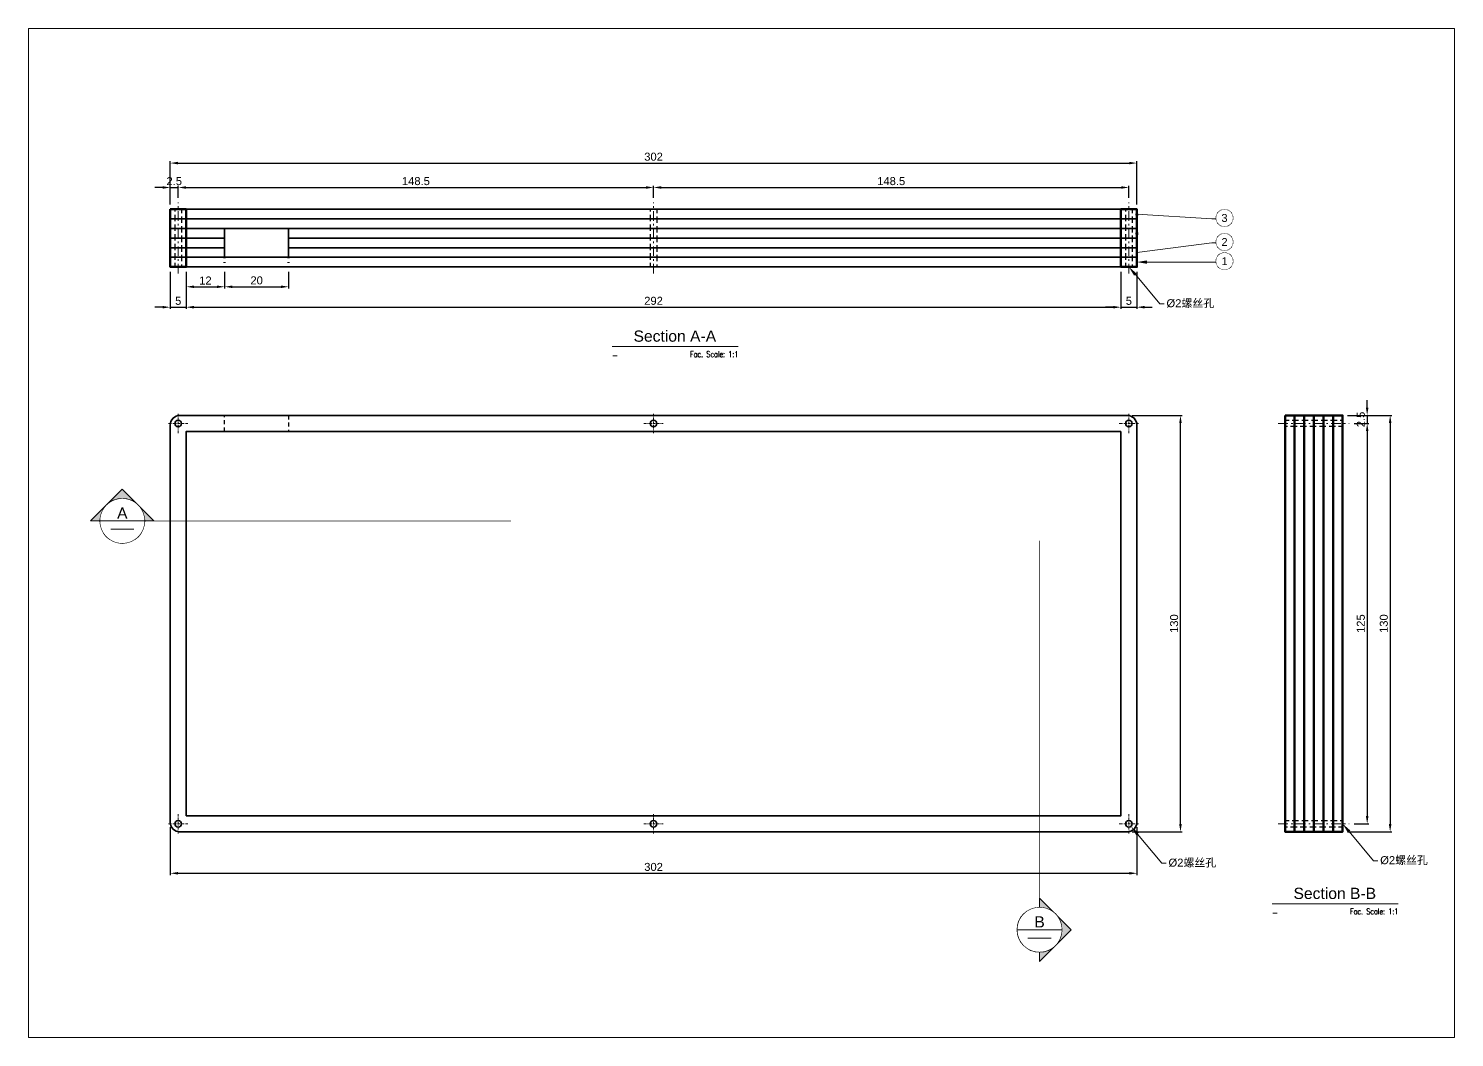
# Model space of a CAD drawing. Header units: millimetres. Extents: x -71 to 919, y -720 to 251.
# Drawn here: x 473.2 to 918.7, y -64.2 to 250.8 of the extents above; entities that cross this region are included whole.
import ezdxf
from ezdxf import colors
from ezdxf.entities.mleader import LeaderData, LeaderLine
from ezdxf.enums import TextEntityAlignment as Align
from ezdxf.math import Vec2, Vec3

# ---------------------------------------------------------------- set-up
doc = ezdxf.new("R2010")
doc.units = ezdxf.units.MM
doc.header["$LTSCALE"] = 0.5
doc.set_wipeout_variables(frame=1)
for name, pattern in [('CENTER-PISA', [11, 6, -2, 1, -2]), ('DOT-PISA', [3, 0.5, -2.5]), ('HIDDEN-PISA', [4.5, 2.5, -2])]:
    doc.linetypes.add(name, pattern=pattern)
doc.layers.get('0').update_dxf_attribs({"linetype": 'CONTINUOUS', "lineweight": 13})
doc.layers.get('Defpoints').update_dxf_attribs({"linetype": 'CONTINUOUS', "lineweight": 13})
for name, color, linetype, lineweight in [('Aluminium-Contour', 2, 'CONTINUOUS', 70), ('Aluminium-Elevation', 54, 'CONTINUOUS', 35), ('Aluminium-Hidden', 77, 'HIDDEN-PISA', 25), ('Axis', 7, 'CENTER-PISA', 13), ('Code', 7, 'CONTINUOUS', 13), ('Dimension', 153, 'CONTINUOUS', 13), ('Graphic_Dot', 4, 'DOT-PISA', 60)]:
    doc.layers.add(name, color=color, linetype=linetype, lineweight=lineweight)
doc.styles.add('_PISA-Std_1', font='arial.ttf')
doc.styles.add('_PISA-Std_2', font='simplex.shx')
doc.dimstyles.new('_Pisa-Eng_M', dxfattribs={"dimtxt": 2.5, "dimasz": 2.4, "dimexe": 0.55, "dimexo": 1.5, "dimgap": 0.7, "dimtad": 1, "dimdec": 1, "dimrnd": 0.5, "dimzin": 9, "dimdsep": 46, "dimtxsty": '_PISA-Std_1', "dimcen": 2.1, "dimclrd": 256, "dimclre": 256, "dimclrt": 7, "dimazin": 2, "dimtfac": 0.6, "dimtdec": 1, "dimtix": 1, "dimtmove": 0, "dimatfit": 2, "dimfxl": 1.4, "dimtfill": 1, "dimtzin": 9, "dimarcsym": 0})

# ---------------------------------------------------------------- blocks, each defined once
blk = doc.blocks.new('A$C258C4667')
at = {"layer": 'Aluminium-Elevation'}
blk.add_circle((0, 0), 1, dxfattribs=at)
at = {"layer": 'Axis', "ltscale": 0.25}
for p, q in [((-3, 0), (3, 0)), ((0, -3), (0, 3))]:
    blk.add_line(p, q, dxfattribs=at)
blk = doc.blocks.new('SectionArrowSubmittal')
at = {"linetype": 'ByBlock'}
h = blk.add_hatch(color=122, dxfattribs=at)
edge = h.paths.add_edge_path()
edge.add_line((-10, 0), (-14.14, 0))
edge.add_line((-14.14, 0), (0, 14.14))
edge.add_line((0, 14.14), (14.14, 0))
edge.add_line((14.14, 0), (10, 0))
edge.add_arc((0, 0), 10, 0, 180)
at = {"color": 122, "linetype": 'ByBlock'}
blk.add_lwpolyline([(-10, 0), (-14.14, 0), (0, 14.14), (14.14, 0), (10, 0, 1)], format="xyb", close=True, dxfattribs=at)
blk = doc.blocks.new('SectionSymbolSubmittal')
at = {"color": 122}
blk.add_circle((0, 0), 10, dxfattribs=at)
at = {"color": 255}
blk.add_wipeout([(10, 0), (9.78, 2.08), (9.13, 4.06), (8.09, 5.87), (6.69, 7.43), (5, 8.66), (3.09, 9.51), (1.05, 9.94), (-1.05, 9.94), (-3.09, 9.51), (-5, 8.66), (-6.69, 7.43), (-8.09, 5.88), (-9.14, 4.07), (-9.78, 2.08), (-10, 0), (-9.78, -2.08), (-9.14, -4.07), (-8.09, -5.88), (-6.69, -7.43), (-5, -8.66), (-3.09, -9.51), (-1.05, -9.95), (1.04, -9.95), (3.09, -9.51), (5, -8.66), (6.69, -7.43), (8.09, -5.88), (9.13, -4.07), (9.78, -2.08)], dxfattribs=at)
at = {"color": 7}
blk.add_line((-10, 0), (10, 0), dxfattribs=at)
at = {"color": 122, "linetype": 'ByBlock', "const_width": 0.25}
blk.add_lwpolyline([(-10, 0, 1), (10, 0, 1)], format="xyb", close=True, dxfattribs=at)
at = {"linetype": 'ByBlock', "style": '_PISA-Std_1', "flags": 8}
blk.add_attdef('SSDR_1', text='', height=5, dxfattribs=at).set_placement((0, 3.5), align=Align.MIDDLE)
at = {"color": 7, "linetype": 'ByBlock', "style": '_PISA-Std_2', "width": 0.65579, "flags": 8}
blk.add_attdef('SDNR_1', text='', height=5, dxfattribs=at).set_placement((-7.49, -5.85), (7.49, -5.85), align=Align.FIT)
blk = doc.blocks.new('*D97')
at = {"layer": 'Defpoints', "color": 0, "transparency": 16777216}
for p in [(816.46, 130), (833.08, 130), (816.46, 0)]:
    blk.add_point(p, dxfattribs=at)
at = {"layer": 'Dimension', "linetype": 'ByBlock', "lineweight": -2, "transparency": 16777216}
for p, q in [((817.96, 130), (833.63, 130)), ((833.08, 2.4), (833.08, 127.6)), ((817.96, 0), (833.63, 0))]:
    blk.add_line(p, q, dxfattribs=at)
at = {"layer": 'Dimension', "transparency": 16777216}
for points in [[(832.68, 127.6), (833.48, 127.6), (833.08, 130)], [(832.68, 2.4), (833.48, 2.4), (833.08, 0)]]:
    blk.add_solid(points, dxfattribs=at)
at = {"layer": 'Dimension', "color": 7, "transparency": 16777216, "insert": (831.1, 65), "char_height": 2.5, "attachment_point": 5, "rotation": 90, "style": '_PISA-Std_1', "bg_fill": 3, "box_fill_scale": 1.1, "bg_fill_color": 256, "bg_fill_true_color": 13158600, "bg_fill_transparency": 0}
blk.add_mtext('130', dxfattribs=at)
blk = doc.blocks.new('*D98')
at = {"layer": 'Defpoints', "color": 0, "transparency": 16777216}
for p in [(517.46, 3), (819.46, 3), (819.46, -12.94)]:
    blk.add_point(p, dxfattribs=at)
at = {"layer": 'Dimension', "linetype": 'ByBlock', "lineweight": -2, "transparency": 16777216}
for p, q in [((517.46, 1.5), (517.46, -13.49)), ((819.46, 1.5), (819.46, -13.49)), ((519.86, -12.94), (817.06, -12.94))]:
    blk.add_line(p, q, dxfattribs=at)
at = {"layer": 'Dimension', "transparency": 16777216}
for points in [[(519.86, -12.54), (519.86, -13.34), (517.46, -12.94)], [(817.06, -12.54), (817.06, -13.34), (819.46, -12.94)]]:
    blk.add_solid(points, dxfattribs=at)
at = {"layer": 'Dimension', "color": 7, "transparency": 16777216, "insert": (668.46, -10.97), "char_height": 2.5, "attachment_point": 5, "style": '_PISA-Std_1', "bg_fill": 3, "box_fill_scale": 1.1, "bg_fill_color": 256, "bg_fill_true_color": 13158600, "bg_fill_transparency": 0}
blk.add_mtext('302', dxfattribs=at)
blk = doc.blocks.new('*D99')
at = {"layer": 'Defpoints', "color": 0, "transparency": 16777216}
blk.add_point((883.74, 130), dxfattribs=at)
at = {"layer": 'Dimension', "linetype": 'ByBlock', "lineweight": -2, "transparency": 16777216}
for p, q in [((891.41, 132.4), (891.41, 134.8)), ((885.24, 130), (891.96, 130)), ((891.41, 130), (891.41, 127.5)), ((887.33, 127.5), (891.96, 127.5)), ((891.41, 125.1), (891.41, 122.7))]:
    blk.add_line(p, q, dxfattribs=at)
at = {"layer": 'Dimension', "transparency": 16777216}
for points in [[(891.01, 132.4), (891.81, 132.4), (891.41, 130)], [(891.01, 125.1), (891.81, 125.1), (891.41, 127.5)]]:
    blk.add_solid(points, dxfattribs=at)
at = {"layer": 'Dimension', "color": 7, "transparency": 16777216, "insert": (889.43, 128.75), "char_height": 2.5, "attachment_point": 5, "rotation": 90, "style": '_PISA-Std_1', "bg_fill": 3, "box_fill_scale": 1.1, "bg_fill_color": 256, "bg_fill_true_color": 13158600, "bg_fill_transparency": 0}
blk.add_mtext('2.5', dxfattribs=at)
at = {"layer": 'Defpoints', "color": 0, "transparency": 16777216}
for p in [(885.83, 127.5), (891.41, 127.5)]:
    blk.add_point(p, dxfattribs=at)
blk = doc.blocks.new('*D100')
at = {"layer": 'Defpoints', "color": 0, "transparency": 16777216}
for p in [(885.83, 127.5), (885.83, 2.5), (891.41, 2.5)]:
    blk.add_point(p, dxfattribs=at)
at = {"layer": 'Dimension', "linetype": 'ByBlock', "lineweight": -2, "transparency": 16777216}
for p, q in [((887.33, 127.5), (891.96, 127.5)), ((891.41, 125.1), (891.41, 4.9)), ((887.33, 2.5), (891.96, 2.5))]:
    blk.add_line(p, q, dxfattribs=at)
at = {"layer": 'Dimension', "transparency": 16777216}
for points in [[(891.01, 125.1), (891.81, 125.1), (891.41, 127.5)], [(891.01, 4.9), (891.81, 4.9), (891.41, 2.5)]]:
    blk.add_solid(points, dxfattribs=at)
at = {"layer": 'Dimension', "color": 7, "transparency": 16777216, "insert": (889.43, 65), "char_height": 2.5, "attachment_point": 5, "rotation": 90, "style": '_PISA-Std_1', "bg_fill": 3, "box_fill_scale": 1.1, "bg_fill_color": 256, "bg_fill_true_color": 13158600, "bg_fill_transparency": 0}
blk.add_mtext('125', dxfattribs=at)
blk = doc.blocks.new('*D101')
at = {"layer": 'Defpoints', "color": 0, "transparency": 16777216}
for p in [(883.74, 130), (883.74, 0), (898.59, 0)]:
    blk.add_point(p, dxfattribs=at)
at = {"layer": 'Dimension', "linetype": 'ByBlock', "lineweight": -2, "transparency": 16777216}
for p, q in [((885.24, 130), (899.14, 130)), ((898.59, 127.6), (898.59, 2.4)), ((885.24, 0), (899.14, 0))]:
    blk.add_line(p, q, dxfattribs=at)
at = {"layer": 'Dimension', "transparency": 16777216}
for points in [[(898.19, 127.6), (898.99, 127.6), (898.59, 130)], [(898.19, 2.4), (898.99, 2.4), (898.59, 0)]]:
    blk.add_solid(points, dxfattribs=at)
at = {"layer": 'Dimension', "color": 7, "transparency": 16777216, "insert": (896.61, 65), "char_height": 2.5, "attachment_point": 5, "rotation": 90, "style": '_PISA-Std_1', "bg_fill": 3, "box_fill_scale": 1.1, "bg_fill_color": 256, "bg_fill_true_color": 13158600, "bg_fill_transparency": 0}
blk.add_mtext('130', dxfattribs=at)
blk = doc.blocks.new('*D102')
at = {"layer": 'Defpoints', "color": 0, "transparency": 16777216}
for p in [(519.96, 196.47), (517.46, 194.38)]:
    blk.add_point(p, dxfattribs=at)
at = {"layer": 'Dimension', "linetype": 'ByBlock', "lineweight": -2, "transparency": 16777216}
for p, q in [((515.06, 201.17), (512.66, 201.17)), ((517.46, 195.88), (517.46, 201.72)), ((517.46, 201.17), (519.96, 201.17)), ((519.96, 197.97), (519.96, 201.72)), ((522.36, 201.17), (524.76, 201.17))]:
    blk.add_line(p, q, dxfattribs=at)
at = {"layer": 'Dimension', "transparency": 16777216}
for points in [[(515.06, 201.57), (515.06, 200.77), (517.46, 201.17)], [(522.36, 201.57), (522.36, 200.77), (519.96, 201.17)]]:
    blk.add_solid(points, dxfattribs=at)
at = {"layer": 'Dimension', "color": 7, "transparency": 16777216, "insert": (518.71, 203.15), "char_height": 2.5, "attachment_point": 5, "style": '_PISA-Std_1', "bg_fill": 3, "box_fill_scale": 1.1, "bg_fill_color": 256, "bg_fill_true_color": 13158600, "bg_fill_transparency": 0}
blk.add_mtext('2.5', dxfattribs=at)
at = {"layer": 'Defpoints', "color": 0, "transparency": 16777216}
blk.add_point((519.96, 201.17), dxfattribs=at)
blk = doc.blocks.new('*D103')
at = {"layer": 'Defpoints', "color": 0, "transparency": 16777216}
for p in [(668.46, 201.17), (519.96, 196.47), (668.46, 196.47)]:
    blk.add_point(p, dxfattribs=at)
at = {"layer": 'Dimension', "linetype": 'ByBlock', "lineweight": -2, "transparency": 16777216}
for p, q in [((519.96, 197.97), (519.96, 201.72)), ((522.36, 201.17), (666.06, 201.17)), ((668.46, 197.97), (668.46, 201.72))]:
    blk.add_line(p, q, dxfattribs=at)
at = {"layer": 'Dimension', "transparency": 16777216}
for points in [[(522.36, 201.57), (522.36, 200.77), (519.96, 201.17)], [(666.06, 201.57), (666.06, 200.77), (668.46, 201.17)]]:
    blk.add_solid(points, dxfattribs=at)
at = {"layer": 'Dimension', "color": 7, "transparency": 16777216, "insert": (594.21, 203.15), "char_height": 2.5, "attachment_point": 5, "style": '_PISA-Std_1', "bg_fill": 3, "box_fill_scale": 1.1, "bg_fill_color": 256, "bg_fill_true_color": 13158600, "bg_fill_transparency": 0}
blk.add_mtext('148.5', dxfattribs=at)
blk = doc.blocks.new('*D104')
at = {"layer": 'Defpoints', "color": 0, "transparency": 16777216}
for p in [(816.96, 201.17), (668.46, 196.47), (816.96, 196.47)]:
    blk.add_point(p, dxfattribs=at)
at = {"layer": 'Dimension', "linetype": 'ByBlock', "lineweight": -2, "transparency": 16777216}
for p, q in [((668.46, 197.97), (668.46, 201.72)), ((670.86, 201.17), (814.56, 201.17)), ((816.96, 197.97), (816.96, 201.72))]:
    blk.add_line(p, q, dxfattribs=at)
at = {"layer": 'Dimension', "transparency": 16777216}
for points in [[(670.86, 201.57), (670.86, 200.77), (668.46, 201.17)], [(814.56, 201.57), (814.56, 200.77), (816.96, 201.17)]]:
    blk.add_solid(points, dxfattribs=at)
at = {"layer": 'Dimension', "color": 7, "transparency": 16777216, "insert": (742.71, 203.15), "char_height": 2.5, "attachment_point": 5, "style": '_PISA-Std_1', "bg_fill": 3, "box_fill_scale": 1.1, "bg_fill_color": 256, "bg_fill_true_color": 13158600, "bg_fill_transparency": 0}
blk.add_mtext('148.5', dxfattribs=at)
blk = doc.blocks.new('*D105')
at = {"layer": 'Defpoints', "color": 0, "transparency": 16777216}
for p in [(819.46, 208.79), (517.46, 194.38), (819.46, 194.38)]:
    blk.add_point(p, dxfattribs=at)
at = {"layer": 'Dimension', "linetype": 'ByBlock', "lineweight": -2, "transparency": 16777216}
for p, q in [((517.46, 195.88), (517.46, 209.34)), ((519.86, 208.79), (817.06, 208.79)), ((819.46, 195.88), (819.46, 209.34))]:
    blk.add_line(p, q, dxfattribs=at)
at = {"layer": 'Dimension', "transparency": 16777216}
for points in [[(519.86, 209.19), (519.86, 208.39), (517.46, 208.79)], [(817.06, 209.19), (817.06, 208.39), (819.46, 208.79)]]:
    blk.add_solid(points, dxfattribs=at)
at = {"layer": 'Dimension', "color": 7, "transparency": 16777216, "insert": (668.46, 210.77), "char_height": 2.5, "attachment_point": 5, "style": '_PISA-Std_1', "bg_fill": 3, "box_fill_scale": 1.1, "bg_fill_color": 256, "bg_fill_true_color": 13158600, "bg_fill_transparency": 0}
blk.add_mtext('302', dxfattribs=at)
blk = doc.blocks.new('*D106')
at = {"layer": 'Defpoints', "color": 0, "transparency": 16777216}
for p in [(517.46, 176.38), (522.46, 176.38)]:
    blk.add_point(p, dxfattribs=at)
at = {"layer": 'Dimension', "linetype": 'ByBlock', "lineweight": -2, "transparency": 16777216}
for p, q in [((517.46, 174.88), (517.46, 163.25)), ((522.46, 174.88), (522.46, 163.25)), ((515.06, 163.8), (512.66, 163.8)), ((517.46, 163.8), (522.46, 163.8)), ((524.86, 163.8), (527.26, 163.8))]:
    blk.add_line(p, q, dxfattribs=at)
at = {"layer": 'Dimension', "transparency": 16777216}
for points in [[(515.06, 164.2), (515.06, 163.4), (517.46, 163.8)], [(524.86, 164.2), (524.86, 163.4), (522.46, 163.8)]]:
    blk.add_solid(points, dxfattribs=at)
at = {"layer": 'Dimension', "color": 7, "transparency": 16777216, "insert": (519.96, 165.77), "char_height": 2.5, "attachment_point": 5, "style": '_PISA-Std_1', "bg_fill": 3, "box_fill_scale": 1.1, "bg_fill_color": 256, "bg_fill_true_color": 13158600, "bg_fill_transparency": 0}
blk.add_mtext('5', dxfattribs=at)
at = {"layer": 'Defpoints', "color": 0, "transparency": 16777216}
blk.add_point((522.46, 163.8), dxfattribs=at)
blk = doc.blocks.new('*D107')
at = {"layer": 'Defpoints', "color": 0, "transparency": 16777216}
for p in [(522.46, 176.38), (814.46, 176.38), (814.46, 163.8)]:
    blk.add_point(p, dxfattribs=at)
at = {"layer": 'Dimension', "linetype": 'ByBlock', "lineweight": -2, "transparency": 16777216}
for p, q in [((522.46, 174.88), (522.46, 163.25)), ((814.46, 174.88), (814.46, 163.25)), ((524.86, 163.8), (812.06, 163.8))]:
    blk.add_line(p, q, dxfattribs=at)
at = {"layer": 'Dimension', "transparency": 16777216}
for points in [[(524.86, 164.2), (524.86, 163.4), (522.46, 163.8)], [(812.06, 164.2), (812.06, 163.4), (814.46, 163.8)]]:
    blk.add_solid(points, dxfattribs=at)
at = {"layer": 'Dimension', "color": 7, "transparency": 16777216, "insert": (668.46, 165.78), "char_height": 2.5, "attachment_point": 5, "style": '_PISA-Std_1', "bg_fill": 3, "box_fill_scale": 1.1, "bg_fill_color": 256, "bg_fill_true_color": 13158600, "bg_fill_transparency": 0}
blk.add_mtext('292', dxfattribs=at)
blk = doc.blocks.new('*D108')
at = {"layer": 'Defpoints', "color": 0, "transparency": 16777216}
for p in [(814.46, 176.38), (819.46, 176.38)]:
    blk.add_point(p, dxfattribs=at)
at = {"layer": 'Dimension', "linetype": 'ByBlock', "lineweight": -2, "transparency": 16777216}
for p, q in [((814.46, 174.88), (814.46, 163.25)), ((819.46, 174.88), (819.46, 163.25)), ((812.06, 163.8), (809.66, 163.8)), ((814.46, 163.8), (819.46, 163.8)), ((821.86, 163.8), (824.26, 163.8))]:
    blk.add_line(p, q, dxfattribs=at)
at = {"layer": 'Dimension', "transparency": 16777216}
for points in [[(812.06, 164.2), (812.06, 163.4), (814.46, 163.8)], [(821.86, 164.2), (821.86, 163.4), (819.46, 163.8)]]:
    blk.add_solid(points, dxfattribs=at)
at = {"layer": 'Dimension', "color": 7, "transparency": 16777216, "insert": (816.96, 165.77), "char_height": 2.5, "attachment_point": 5, "style": '_PISA-Std_1', "bg_fill": 3, "box_fill_scale": 1.1, "bg_fill_color": 256, "bg_fill_true_color": 13158600, "bg_fill_transparency": 0}
blk.add_mtext('5', dxfattribs=at)
at = {"layer": 'Defpoints', "color": 0, "transparency": 16777216}
blk.add_point((819.46, 163.8), dxfattribs=at)
blk = doc.blocks.new('*D109')
at = {"layer": 'Defpoints', "color": 0, "transparency": 16777216}
for p in [(522.46, 176.38), (534.46, 176.38), (534.46, 170.17)]:
    blk.add_point(p, dxfattribs=at)
at = {"layer": 'Dimension', "linetype": 'ByBlock', "lineweight": -2, "transparency": 16777216}
for p, q in [((522.46, 174.88), (522.46, 169.62)), ((534.46, 174.88), (534.46, 169.62)), ((524.86, 170.17), (532.06, 170.17))]:
    blk.add_line(p, q, dxfattribs=at)
at = {"layer": 'Dimension', "transparency": 16777216}
for points in [[(524.86, 170.57), (524.86, 169.77), (522.46, 170.17)], [(532.06, 170.57), (532.06, 169.77), (534.46, 170.17)]]:
    blk.add_solid(points, dxfattribs=at)
at = {"layer": 'Dimension', "color": 7, "transparency": 16777216, "insert": (528.46, 172.13), "char_height": 2.5, "attachment_point": 5, "style": '_PISA-Std_1', "bg_fill": 3, "box_fill_scale": 1.1, "bg_fill_color": 256, "bg_fill_true_color": 13158600, "bg_fill_transparency": 0}
blk.add_mtext('12', dxfattribs=at)
blk = doc.blocks.new('*D110')
at = {"layer": 'Defpoints', "color": 0, "transparency": 16777216}
for p in [(534.46, 176.38), (554.46, 176.38), (554.46, 170.17)]:
    blk.add_point(p, dxfattribs=at)
at = {"layer": 'Dimension', "linetype": 'ByBlock', "lineweight": -2, "transparency": 16777216}
for p, q in [((534.46, 174.88), (534.46, 169.62)), ((554.46, 174.88), (554.46, 169.62)), ((536.86, 170.17), (552.06, 170.17))]:
    blk.add_line(p, q, dxfattribs=at)
at = {"layer": 'Dimension', "transparency": 16777216}
for points in [[(536.86, 170.57), (536.86, 169.77), (534.46, 170.17)], [(552.06, 170.57), (552.06, 169.77), (554.46, 170.17)]]:
    blk.add_solid(points, dxfattribs=at)
at = {"layer": 'Dimension', "color": 7, "transparency": 16777216, "insert": (544.46, 172.15), "char_height": 2.5, "attachment_point": 5, "style": '_PISA-Std_1', "bg_fill": 3, "box_fill_scale": 1.1, "bg_fill_color": 256, "bg_fill_true_color": 13158600, "bg_fill_transparency": 0}
blk.add_mtext('20', dxfattribs=at)
blk = doc.blocks.new('*U114')
at = {"color": 122, "linetype": 'ByBlock', "const_width": 0.3}
blk.add_lwpolyline([(19.77, 0), (-19.77, 0)], dxfattribs=at)
at = {"color": 7, "linetype": 'ByBlock', "style": '_PISA-Std_1'}
blk.add_attdef('SECTION-FACTORY-DESCR.', text='', height=3.5, dxfattribs=at).set_placement((-0.1, 1.49), align=Align.CENTER)
at = {"color": 7, "linetype": 'ByBlock', "style": '_PISA-Std_2', "width": 0.7}
blk.add_attdef('SECTION-FACTORY-SEC.-DESCR.', (-19.77, -4), '', height=2.5, dxfattribs=at)
blk.add_attdef('FACTORY-SECTION-SCALE', text='', height=1.8, dxfattribs=at).set_placement((19.77, -1.5), align=Align.TOP_RIGHT)
blk = doc.blocks.new('GRID1')
at = {"color": 122, "linetype": 'ByBlock', "const_width": 0.188}
blk.add_lwpolyline([(-7.5, 0, 1), (7.5, 0, 1)], format="xyb", close=True, dxfattribs=at)
at = {"color": 122}
blk.add_circle((0, 0), 7.5, dxfattribs=at)
at = {"color": 255}
blk.add_wipeout([(7.5, 0), (7.3, 1.6), (6.9, 3), (6.1, 4.4), (5, 5.6), (3.8, 6.5), (2.3, 7.1), (0.8, 7.5), (-0.8, 7.5), (-2.3, 7.1), (-3.8, 6.5), (-5, 5.6), (-6.1, 4.4), (-6.9, 3.1), (-7.3, 1.6), (-7.5, 0), (-7.3, -1.6), (-6.9, -3.1), (-6.1, -4.4), (-5, -5.6), (-3.8, -6.5), (-2.3, -7.1), (-0.8, -7.5), (0.8, -7.5), (2.3, -7.1), (3.7, -6.5), (5, -5.6), (6.1, -4.4), (6.9, -3.1), (7.3, -1.6)], dxfattribs=at)
at = {"color": 7, "style": '_PISA-Std_1', "flags": 8}
blk.add_attdef('GRID', text='', height=7, dxfattribs=at).set_placement((0, 0), align=Align.MIDDLE_CENTER)

msp = doc.modelspace()

# ---------------------------------------------------------------- linework, layer by layer
at = {"layer": 'Aluminium-Contour'}
for points in [[(865.74, 130), (868.74, 130), (868.74, 0), (865.74, 0)], [(868.74, 130), (871.74, 130), (871.74, 0), (868.74, 0)], [(871.74, 130), (874.74, 130), (874.74, 0), (871.74, 0)], [(874.74, 130), (877.74, 130), (877.74, 0), (874.74, 0)], [(877.74, 130), (880.74, 130), (880.74, 0), (877.74, 0)], [(880.74, 130), (883.74, 130), (883.74, 0), (880.74, 0)]]:
    msp.add_lwpolyline(points, close=True, dxfattribs=at)
at = {"layer": 'Aluminium-Elevation'}
for points in [[(517.46, 191.38), (517.46, 194.38), (819.46, 194.38), (819.46, 191.38)], [(517.46, 188.38), (517.46, 191.38), (819.46, 191.38), (819.46, 188.38)], [(534.46, 179.38), (554.46, 179.38), (554.46, 188.38), (534.46, 188.38)], [(517.46, 176.38), (517.46, 179.38), (819.46, 179.38), (819.46, 176.38)], [(814.46, 125), (814.46, 5), (522.46, 5), (522.46, 125)]]:
    msp.add_lwpolyline(points, close=True, dxfattribs=at)
for points in [[(534.46, 185.38), (517.46, 185.38), (517.46, 188.38), (819.46, 188.38), (819.46, 185.38), (554.46, 185.38)], [(534.46, 182.38), (517.46, 182.38), (517.46, 185.38), (534.46, 185.38)], [(554.46, 185.38), (819.46, 185.38), (819.46, 182.38), (554.46, 182.38)], [(554.46, 182.38), (819.46, 182.38), (819.46, 179.38), (517.46, 179.38), (517.46, 182.38), (534.46, 182.38)]]:
    msp.add_lwpolyline(points, dxfattribs=at)
msp.add_lwpolyline([(520.46, 0), (816.46, 0, 0.414214), (819.46, 3), (819.46, 127, 0.414214), (816.46, 130), (520.46, 130, 0.414214), (517.46, 127), (517.46, 3, 0.414214)], format="xyb", close=True, dxfattribs=at)
at = {"layer": 'Aluminium-Hidden'}
for points in [[(518.96, 194.38), (520.96, 194.38), (520.96, 191.38), (518.96, 191.38)], [(667.46, 194.38), (669.46, 194.38), (669.46, 191.38), (667.46, 191.38)], [(815.96, 194.38), (817.96, 194.38), (817.96, 191.38), (815.96, 191.38)], [(518.96, 191.38), (520.96, 191.38), (520.96, 188.38), (518.96, 188.38)], [(518.96, 188.38), (520.96, 188.38), (520.96, 185.38), (518.96, 185.38)], [(667.46, 191.38), (669.46, 191.38), (669.46, 188.38), (667.46, 188.38)], [(667.46, 188.38), (669.46, 188.38), (669.46, 185.38), (667.46, 185.38)], [(815.96, 191.38), (817.96, 191.38), (817.96, 188.38), (815.96, 188.38)], [(815.96, 188.38), (817.96, 188.38), (817.96, 185.38), (815.96, 185.38)], [(518.96, 185.38), (520.96, 185.38), (520.96, 182.38), (518.96, 182.38)], [(667.46, 185.38), (669.46, 185.38), (669.46, 182.38), (667.46, 182.38)], [(815.96, 185.38), (817.96, 185.38), (817.96, 182.38), (815.96, 182.38)], [(518.96, 182.38), (520.96, 182.38), (520.96, 179.38), (518.96, 179.38)], [(518.96, 179.38), (520.96, 179.38), (520.96, 176.38), (518.96, 176.38)], [(667.46, 182.38), (669.46, 182.38), (669.46, 179.38), (667.46, 179.38)], [(667.46, 179.38), (669.46, 179.38), (669.46, 176.38), (667.46, 176.38)], [(815.96, 182.38), (817.96, 182.38), (817.96, 179.38), (815.96, 179.38)], [(815.96, 179.38), (817.96, 179.38), (817.96, 176.38), (815.96, 176.38)], [(868.74, 128.5), (868.74, 126.5), (865.74, 126.5), (865.74, 128.5)], [(871.74, 128.5), (871.74, 126.5), (868.74, 126.5), (868.74, 128.5)], [(874.74, 128.5), (874.74, 126.5), (871.74, 126.5), (871.74, 128.5)], [(877.74, 128.5), (877.74, 126.5), (874.74, 126.5), (874.74, 128.5)], [(880.74, 128.5), (880.74, 126.5), (877.74, 126.5), (877.74, 128.5)], [(883.74, 128.5), (883.74, 126.5), (880.74, 126.5), (880.74, 128.5)], [(868.74, 3.5), (868.74, 1.5), (865.74, 1.5), (865.74, 3.5)], [(871.74, 3.5), (871.74, 1.5), (868.74, 1.5), (868.74, 3.5)], [(874.74, 3.5), (874.74, 1.5), (871.74, 1.5), (871.74, 3.5)], [(877.74, 3.5), (877.74, 1.5), (874.74, 1.5), (874.74, 3.5)], [(880.74, 3.5), (880.74, 1.5), (877.74, 1.5), (877.74, 3.5)], [(883.74, 3.5), (883.74, 1.5), (880.74, 1.5), (880.74, 3.5)]]:
    msp.add_lwpolyline(points, close=True, dxfattribs=at)
msp.add_lwpolyline([(534.46, 125), (534.46, 130), (520.46, 130, 0.414214), (517.46, 127), (517.46, 3, 0.414214), (520.46, 0), (816.46, 0, 0.414214), (819.46, 3), (819.46, 127, 0.414214), (816.46, 130), (554.46, 130), (554.46, 125), (814.46, 125), (814.46, 5), (522.46, 5), (522.46, 125)], format="xyb", close=True, dxfattribs=at)
at = {"layer": 'Axis'}
for p, q in [((519.96, 174.29), (519.96, 196.47)), ((668.46, 174.29), (668.46, 196.47)), ((816.96, 174.29), (816.96, 196.47)), ((863.65, 127.5), (885.83, 127.5)), ((863.65, 2.5), (885.83, 2.5))]:
    msp.add_line(p, q, dxfattribs=at)
at = {"layer": 'Axis', "color": 122, "const_width": 0.2, "flags": 128}
for points in [[(502.49, 97.06), (623.93, 97.06)], [(789.05, 90.88), (789.05, -30.56)]]:
    msp.add_lwpolyline(points, dxfattribs=at)
at = {"layer": 'Graphic_Dot'}
for p, q in [((534.46, 179.38), (534.46, 176.38)), ((554.46, 179.38), (554.46, 176.38))]:
    msp.add_line(p, q, dxfattribs=at)

# ---------------------------------------------------------------- block references
for p in [(519.96, 127.5), (668.46, 127.5), (816.96, 127.5), (519.96, 2.5), (668.46, 2.5), (816.96, 2.5)]:
    msp.add_blockref('A$C258C4667', p)
at = {"layer": 'Code'}
for p, values in [((675.21, 151.53), {'SECTION-FACTORY-DESCR.': 'Section A-A', 'SECTION-FACTORY-SEC.-DESCR.': '-', 'FACTORY-SECTION-SCALE': 'Fac. Scale: 1:1'}), ((881.4, -22.45), {'SECTION-FACTORY-DESCR.': 'Section B-B', 'SECTION-FACTORY-SEC.-DESCR.': '-', 'FACTORY-SECTION-SCALE': 'Fac. Scale: 1:1'})]:
    msp.add_blockref('*U114', p, dxfattribs=at).add_auto_attribs(values)
at = {"layer": 'Code', "color": 122, "xscale": 0.7, "yscale": 0.7, "zscale": 0.7}
msp.add_blockref('SectionArrowSubmittal', (502.49, 97.06), dxfattribs=at)
at = {"layer": 'Code', "color": 122, "xscale": 0.7, "yscale": 0.7, "zscale": 0.7, "rotation": 270}
msp.add_blockref('SectionArrowSubmittal', (789.06, -30.56), dxfattribs=at)

# ---------------------------------------------------------------- leaders
at = {"layer": 'Code'}
ml = msp.add_multileader_mtext('Standard', dxfattribs=at)
ml.set_content('%%C2{\\fSimSun|b0|i0|c134|p2;螺丝孔}', color=256, style='_PISA-Std_1')
ml.set_leader_properties(color=256, linetype='ByLayer', lineweight=-1)
ml.build(insert=Vec2(0, 0))
ml.multileader.update_dxf_attribs({"dogleg_length": 1.4, "arrow_head_size": 3.15})
ctx = ml.context
ctx.base_point, ctx.char_height, ctx.arrow_head_size, ctx.landing_gap_size, ctx.plane_origin = Vec3(828.01, 164.86), 2.5, 3.15, 0.7, Vec3(816.96, 176.38)
notes = []
notes.append((ctx, [(0, (1, 1, 0), (826.61, 164.86), (1, 0), 1.4, [(0, [(816.96, 176.38)], 0, [])])]))
ctx.mtext.insert, ctx.mtext.flow_direction = Vec3(828.71, 166.28), 5
for ctx, leaders in notes:
    for number, flags, end, landing, length, lines in leaders:
        leader = LeaderData()
        leader.index, (leader.has_last_leader_line, leader.has_dogleg_vector, leader.attachment_direction) = number, flags
        leader.last_leader_point, leader.dogleg_vector, leader.dogleg_length = Vec3(end), Vec3(landing), length
        for number, points, colour, breaks in lines:
            line = LeaderLine()
            line.index, line.vertices, line.color, line.breaks = number, Vec3.list(points), colors.encode_raw_color(colour), breaks
            leader.lines.append(line)
        ctx.leaders.append(leader)

# ---------------------------------------------------------------- next in the draw order: block references
at = {"layer": 'Code', "color": 122}
ref = msp.add_blockref('SectionSymbolSubmittal', (502.49, 97.06), dxfattribs=dict(at, xscale=0.7, yscale=0.7, zscale=0.7))
ref.add_attrib('SDNR_1', '-', dxfattribs={"layer": '0', "color": 7, "linetype": 'ByBlock', "height": 3.5, "style": '_PISA-Std_2', "width": 3.497547, "flags": 8}).set_placement((497.25, 92.97), (507.74, 92.97), align=Align.FIT)
ref.add_attrib('SSDR_1', 'A', dxfattribs={"layer": '0', "linetype": 'ByBlock', "height": 3.5, "style": '_PISA-Std_1', "flags": 8}).set_placement((502.49, 99.51), align=Align.MIDDLE)
ref = msp.add_blockref('SectionSymbolSubmittal', (789.06, -30.56), dxfattribs=dict(at, xscale=0.7, yscale=0.7, zscale=0.7))
ref.add_attrib('SDNR_1', '-', dxfattribs={"layer": '0', "color": 7, "linetype": 'ByBlock', "height": 3.5, "style": '_PISA-Std_2', "width": 3.497547, "flags": 8}).set_placement((783.81, -34.66), (794.3, -34.66), align=Align.FIT)
ref.add_attrib('SSDR_1', 'B', dxfattribs={"layer": '0', "linetype": 'ByBlock', "height": 3.5, "style": '_PISA-Std_1', "flags": 8}).set_placement((789.06, -28.11), align=Align.MIDDLE)

# ---------------------------------------------------------------- next in the draw order: dimensions: what is measured, and where the dimension line sits
at = {"layer": 'Dimension'}
dim = msp.add_linear_dim(base=(519.96, 201.17), p1=(517.46, 194.38), p2=(519.96, 196.47), dimstyle='_Pisa-Eng_M', dxfattribs=at)
dim.commit()
dim.dimension.update_dxf_attribs({"geometry": '*D102', "text_midpoint": (518.71, 203.15)})
for base, p1, p2, picture, middle in [((891.41, 127.5), (883.74, 130), (885.83, 127.5), '*D99', (889.43, 128.75)), ((833.08, 130), (816.46, 0), (816.46, 130), '*D97', (831.1, 65))]:
    dim = msp.add_linear_dim(base=base, p1=p1, p2=p2, angle=90, dimstyle='_Pisa-Eng_M', dxfattribs=at)
    dim.commit()
    dim.dimension.update_dxf_attribs({"geometry": picture, "text_midpoint": middle})

# ---------------------------------------------------------------- next in the draw order: dimensions: what is measured, and where the dimension line sits
for base, p1, p2, picture, middle in [((668.46, 201.17), (519.96, 196.47), (668.46, 196.47), '*D103', (594.21, 203.15)), ((819.46, -12.94), (517.46, 3), (819.46, 3), '*D98', (668.46, -10.97))]:
    dim = msp.add_linear_dim(base=base, p1=p1, p2=p2, dimstyle='_Pisa-Eng_M', dxfattribs=at)
    dim.commit()
    dim.dimension.update_dxf_attribs({"geometry": picture, "text_midpoint": middle})
dim = msp.add_linear_dim(base=(891.41, 2.5), p1=(885.83, 127.5), p2=(885.83, 2.5), angle=90, dimstyle='_Pisa-Eng_M', dxfattribs=at)
dim.commit()
dim.dimension.update_dxf_attribs({"geometry": '*D100', "text_midpoint": (889.43, 65)})

# ---------------------------------------------------------------- next in the draw order: dimensions: what is measured, and where the dimension line sits
dim = msp.add_linear_dim(base=(816.96, 201.17), p1=(668.46, 196.47), p2=(816.96, 196.47), dimstyle='_Pisa-Eng_M', dxfattribs=at)
dim.commit()
dim.dimension.update_dxf_attribs({"geometry": '*D104', "text_midpoint": (742.71, 203.15)})
dim = msp.add_linear_dim(base=(898.59, 0), p1=(883.74, 130), p2=(883.74, 0), angle=90, dimstyle='_Pisa-Eng_M', dxfattribs=at)
dim.commit()
dim.dimension.update_dxf_attribs({"geometry": '*D101', "text_midpoint": (896.61, 65)})

# ---------------------------------------------------------------- next in the draw order: leaders
at = {"layer": 'Code'}
ml = msp.add_multileader_mtext('Standard', dxfattribs=at)
ml.set_content('%%C2{\\fSimSun|b0|i0|c134|p2;螺丝孔}', color=256, style='_PISA-Std_1')
ml.set_leader_properties(color=256, linetype='ByLayer', lineweight=-1)
ml.build(insert=Vec2(0, 0))
ml.multileader.update_dxf_attribs({"dogleg_length": 1.4, "arrow_head_size": 3.15})
ctx = ml.context
ctx.base_point, ctx.char_height, ctx.arrow_head_size, ctx.landing_gap_size, ctx.plane_origin = Vec3(828.64, -9.79), 2.5, 3.15, 0.7, Vec3(817.6, 1.73)
notes = []
notes.append((ctx, [(0, (1, 1, 0), (827.24, -9.79), (1, 0), 1.4, [(0, [(817.6, 1.73)], 0, [])])]))
ctx.mtext.insert, ctx.mtext.flow_direction = Vec3(829.34, -8.37), 5
for ctx, leaders in notes:
    for number, flags, end, landing, length, lines in leaders:
        leader = LeaderData()
        leader.index, (leader.has_last_leader_line, leader.has_dogleg_vector, leader.attachment_direction) = number, flags
        leader.last_leader_point, leader.dogleg_vector, leader.dogleg_length = Vec3(end), Vec3(landing), length
        for number, points, colour, breaks in lines:
            line = LeaderLine()
            line.index, line.vertices, line.color, line.breaks = number, Vec3.list(points), colors.encode_raw_color(colour), breaks
            leader.lines.append(line)
        ctx.leaders.append(leader)

# ---------------------------------------------------------------- next in the draw order: dimensions: what is measured, and where the dimension line sits
at = {"layer": 'Dimension'}
dim = msp.add_linear_dim(base=(819.46, 208.79), p1=(517.46, 194.38), p2=(819.46, 194.38), dimstyle='_Pisa-Eng_M', dxfattribs=at)
dim.commit()
dim.dimension.update_dxf_attribs({"geometry": '*D105', "text_midpoint": (668.46, 210.77)})

# ---------------------------------------------------------------- next in the draw order: leaders
at = {"layer": 'Code'}
ml = msp.add_multileader_mtext('Standard', dxfattribs=at)
ml.set_content('%%C2{\\fSimSun|b0|i0|c134|p2;螺丝孔}', color=256, style='_PISA-Std_1')
ml.set_leader_properties(color=256, linetype='ByLayer', lineweight=-1)
ml.build(insert=Vec2(0, 0))
ml.multileader.update_dxf_attribs({"dogleg_length": 1.4, "arrow_head_size": 3.15})
ctx = ml.context
ctx.base_point, ctx.char_height, ctx.arrow_head_size, ctx.landing_gap_size, ctx.plane_origin = Vec3(894.78, -9.02), 2.5, 3.15, 0.7, Vec3(883.74, 2.5)
notes = []
notes.append((ctx, [(0, (1, 1, 0), (893.38, -9.02), (1, 0), 1.4, [(0, [(883.74, 2.5)], 0, [])])]))
ctx.mtext.insert, ctx.mtext.flow_direction = Vec3(895.48, -7.6), 5
for ctx, leaders in notes:
    for number, flags, end, landing, length, lines in leaders:
        leader = LeaderData()
        leader.index, (leader.has_last_leader_line, leader.has_dogleg_vector, leader.attachment_direction) = number, flags
        leader.last_leader_point, leader.dogleg_vector, leader.dogleg_length = Vec3(end), Vec3(landing), length
        for number, points, colour, breaks in lines:
            line = LeaderLine()
            line.index, line.vertices, line.color, line.breaks = number, Vec3.list(points), colors.encode_raw_color(colour), breaks
            leader.lines.append(line)
        ctx.leaders.append(leader)

# ---------------------------------------------------------------- next in the draw order: linework, layer by layer
at = {"layer": 'Aluminium-Contour'}
for points in [[(517.46, 194.38), (522.46, 194.38), (522.46, 176.38), (517.46, 176.38)], [(814.46, 194.38), (819.46, 194.38), (819.46, 176.38), (814.46, 176.38)]]:
    msp.add_lwpolyline(points, close=True, dxfattribs=at)

# ---------------------------------------------------------------- next in the draw order: leaders
at = {"layer": 'Code'}
ml = msp.add_multileader_mtext('Standard', dxfattribs=at)
ml.set_content('', color=256, style='_PISA-Std_1')
ml.set_leader_properties(color=256, linetype='ByLayer', lineweight=-1)
ml.build(insert=Vec2(0, 0))
ml.multileader.update_dxf_attribs({"dogleg_length": 1.4, "arrow_head_size": 3.15})
ctx = ml.context
ctx.base_point, ctx.char_height, ctx.arrow_head_size, ctx.landing_gap_size, ctx.plane_origin = Vec3(844.24, 191.38), 2.5, 3.15, 0.7, Vec3(819.46, 191.38)
notes = []
notes.append((ctx, [(0, (1, 1, 0), (842.84, 191.38), (1, 0), 1.4, [(1, [(819.46, 189.88), (819.46, 192.88)], 0, [])])]))
ctx.mtext.insert, ctx.mtext.flow_direction = Vec3(844.94, 192.63), 5
for ctx, leaders in notes:
    for number, flags, end, landing, length, lines in leaders:
        leader = LeaderData()
        leader.index, (leader.has_last_leader_line, leader.has_dogleg_vector, leader.attachment_direction) = number, flags
        leader.last_leader_point, leader.dogleg_vector, leader.dogleg_length = Vec3(end), Vec3(landing), length
        for number, points, colour, breaks in lines:
            line = LeaderLine()
            line.index, line.vertices, line.color, line.breaks = number, Vec3.list(points), colors.encode_raw_color(colour), breaks
            leader.lines.append(line)
        ctx.leaders.append(leader)

# ---------------------------------------------------------------- next in the draw order: dimensions: what is measured, and where the dimension line sits
at = {"layer": 'Dimension'}
dim = msp.add_linear_dim(base=(522.46, 163.8), p1=(517.46, 176.38), p2=(522.46, 176.38), dimstyle='_Pisa-Eng_M', dxfattribs=at)
dim.commit()
dim.dimension.update_dxf_attribs({"geometry": '*D106', "text_midpoint": (519.96, 165.77)})

# ---------------------------------------------------------------- next in the draw order: dimensions: what is measured, and where the dimension line sits
dim = msp.add_linear_dim(base=(814.46, 163.8), p1=(522.46, 176.38), p2=(814.46, 176.38), dimstyle='_Pisa-Eng_M', dxfattribs=at)
dim.commit()
dim.dimension.update_dxf_attribs({"geometry": '*D107', "text_midpoint": (668.46, 165.78)})

# ---------------------------------------------------------------- next in the draw order: dimensions: what is measured, and where the dimension line sits
for base, p1, p2, picture, middle in [((534.46, 170.17), (522.46, 176.38), (534.46, 176.38), '*D109', (528.46, 172.13)), ((819.46, 163.8), (814.46, 176.38), (819.46, 176.38), '*D108', (816.96, 165.77))]:
    dim = msp.add_linear_dim(base=base, p1=p1, p2=p2, dimstyle='_Pisa-Eng_M', dxfattribs=at)
    dim.commit()
    dim.dimension.update_dxf_attribs({"geometry": picture, "text_midpoint": middle})

# ---------------------------------------------------------------- next in the draw order: dimensions: what is measured, and where the dimension line sits
dim = msp.add_linear_dim(base=(554.46, 170.17), p1=(534.46, 176.38), p2=(554.46, 176.38), dimstyle='_Pisa-Eng_M', dxfattribs=at)
dim.commit()
dim.dimension.update_dxf_attribs({"geometry": '*D110', "text_midpoint": (544.46, 172.15)})

# ---------------------------------------------------------------- next in the draw order: leaders
at = {"layer": 'Code'}
ml = msp.add_multileader_mtext('Standard', dxfattribs=at)
ml.set_content('', color=256, style='_PISA-Std_1')
ml.set_leader_properties(color=256, linetype='ByLayer', lineweight=-1)
ml.build(insert=Vec2(0, 0))
ml.multileader.update_dxf_attribs({"dogleg_length": 1.4, "arrow_head_size": 3.15})
ctx = ml.context
ctx.base_point, ctx.char_height, ctx.arrow_head_size, ctx.landing_gap_size, ctx.plane_origin = Vec3(844.24, 177.88), 2.5, 3.15, 0.7, Vec3(819.46, 177.88)
notes = []
notes.append((ctx, [(0, (1, 1, 0), (842.84, 177.88), (1, 0), 1.4, [(0, [(819.46, 177.88)], 0, [])])]))
ctx.mtext.insert, ctx.mtext.flow_direction = Vec3(844.94, 179.13), 5
for ctx, leaders in notes:
    for number, flags, end, landing, length, lines in leaders:
        leader = LeaderData()
        leader.index, (leader.has_last_leader_line, leader.has_dogleg_vector, leader.attachment_direction) = number, flags
        leader.last_leader_point, leader.dogleg_vector, leader.dogleg_length = Vec3(end), Vec3(landing), length
        for number, points, colour, breaks in lines:
            line = LeaderLine()
            line.index, line.vertices, line.color, line.breaks = number, Vec3.list(points), colors.encode_raw_color(colour), breaks
            leader.lines.append(line)
        ctx.leaders.append(leader)

# ---------------------------------------------------------------- next in the draw order: linework, layer by layer
at = {"layer": 'Defpoints'}
msp.add_lwpolyline([(473.19, 250.8), (918.69, 250.8), (918.69, -64.2), (473.19, -64.2)], close=True, dxfattribs=at)

# ---------------------------------------------------------------- next in the draw order: block references
at = {"layer": 'Code', "xscale": 0.35, "yscale": 0.35, "zscale": 0.35}
msp.add_blockref('GRID1', (846.84, 178.15), dxfattribs=at).add_auto_attribs({'GRID': '1'})

# ---------------------------------------------------------------- next in the draw order: leaders
at = {"layer": 'Code'}
ml = msp.add_multileader_mtext('Standard', dxfattribs=at)
ml.set_content('', color=256, style='_PISA-Std_1')
ml.set_leader_properties(color=256, linetype='ByLayer', lineweight=-1)
ml.build(insert=Vec2(0, 0))
ml.multileader.update_dxf_attribs({"dogleg_length": 1.4, "arrow_head_size": 3.15})
ctx = ml.context
ctx.base_point, ctx.char_height, ctx.arrow_head_size, ctx.landing_gap_size, ctx.plane_origin = Vec3(844.24, 183.88), 2.5, 3.15, 0.7, Vec3(819.46, 183.88)
notes = []
notes.append((ctx, [(0, (1, 1, 0), (842.84, 183.88), (1, 0), 1.4, [(2, [(819.46, 183.88), (819.46, 186.88), (819.46, 180.88)], 0, [])])]))
ctx.mtext.insert, ctx.mtext.flow_direction = Vec3(844.94, 185.13), 5
for ctx, leaders in notes:
    for number, flags, end, landing, length, lines in leaders:
        leader = LeaderData()
        leader.index, (leader.has_last_leader_line, leader.has_dogleg_vector, leader.attachment_direction) = number, flags
        leader.last_leader_point, leader.dogleg_vector, leader.dogleg_length = Vec3(end), Vec3(landing), length
        for number, points, colour, breaks in lines:
            line = LeaderLine()
            line.index, line.vertices, line.color, line.breaks = number, Vec3.list(points), colors.encode_raw_color(colour), breaks
            leader.lines.append(line)
        ctx.leaders.append(leader)

# ---------------------------------------------------------------- next in the draw order: block references
at = {"layer": 'Code', "xscale": 0.35, "yscale": 0.35, "zscale": 0.35}
msp.add_blockref('GRID1', (846.84, 184.15), dxfattribs=at).add_auto_attribs({'GRID': '2'})

# ---------------------------------------------------------------- next in the draw order: block references
msp.add_blockref('GRID1', (846.84, 191.65), dxfattribs=at).add_auto_attribs({'GRID': '3'})

doc.saveas('drawing.dxf')
